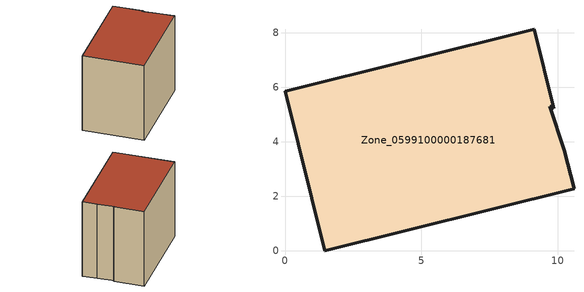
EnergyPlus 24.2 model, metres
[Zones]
Zone_0599100000187681
 floor ground (C_G): 9.14,8.12 9.86,5.23 9.71,5.3 10.24,3.69 10.6,2.27 1.45,0 0,5.84 z0
 wall outside (C_F): 1.45,0 10.6,2.27 10.24,3.69 9.71,5.3 9.86,5.23 9.14,8.12 0,5.84 1.45,0 z0:7.99
 roof outside (C_R): 9.86,5.23 9.14,8.12 0,5.84 1.45,0 10.6,2.27 10.24,3.69 9.71,5.3 z7.99
[BUILDING]
Pand.0599100000187681: North Axis=0; Terrain=City; Loads Convergence Tolerance Value=0.04; Temperature Convergence Tolerance Value=0.4; Solar Distribution=FullExterior; Maximum Number of Warmup Days=25; Minimum Number of Warmup Days=1
[Site:Location]
Rotterdam.The.Hague.AP_ZH_NLD Design_Conditions: Latitude=51.96; Longitude=4.45; Time Zone=1; Elevation=-4.5
[SITE:GROUNDTEMPERATURE:BUILDINGSURFACE]
18, 18, 18, 18, 18, 18, 18, 18, 18, 18, 18, 18
[MATERIAL] Thermal Absorptance=0.9; Solar Absorptance=0.7; Visible Absorptance=0.7
Name | Roughness | Thickness | Conductivity | Density | Specific Heat
G.TI.1965-1974 | MediumSmooth | 0.15 | 0.882353 | 540 | 1210
F.TI.1965-1974 | Rough | 0.3 | 0.697674 | 1920 | 840
R.TI.1965-1974 | MediumRough | 0.2 | 0.232558 | 1500 | 1000
[CONSTRUCTION]
C_G: G.TI.1965-1974
C_F: F.TI.1965-1974
C_R: R.TI.1965-1974
[ZONE]
Zone_0599100000187681: Type=1; Multiplier=1; Ceiling Height=Autocalculate; Volume=Autocalculate; Floor Area=autocalculate; Part of Total Floor Area=Yes
[ZONEINFILTRATION:DESIGNFLOWRATE]
Infil_Zone_0599100000187681: Zone or ZoneList or Space or SpaceList=Zone_0599100000187681; Schedule=AlwaysOn; Design Flow Rate Calculation Method=Flow/Area; Flow Rate per Floor Area=0.003; Constant Term Coefficient=1; Temperature Term Coefficient=0; Velocity Term Coefficient=0; Velocity Squared Term Coefficient=0
[HVACTEMPLATE:ZONE:IDEALLOADSAIRSYSTEM]
Zone_0599100000187681: Maximum Heating Supply Air Temperature=50; Minimum Cooling Supply Air Temperature=13; Maximum Heating Supply Air Humidity Ratio=0.0156; Minimum Cooling Supply Air Humidity Ratio=0.0077; Heating Limit=NoLimit; Cooling Limit=NoLimit; Dehumidification Control Type=ConstantSensibleHeatRatio; Cooling Sensible Heat Ratio=0.7; Dehumidification Setpoint=60; Humidification Control Type=None; Humidification Setpoint=30; Outdoor Air Method=None; Outdoor Air Flow Rate per Person=0.00944; Outdoor Air Flow Rate per Zone Floor Area=0; Outdoor Air Flow Rate per Zone=0; Demand Controlled Ventilation Type=None; Outdoor Air Economizer Type=NoEconomizer; Heat Recovery Type=None; Sensible Heat Recovery Effectiveness=0.7; Latent Heat Recovery Effectiveness=0.65
[ZONECONTROL:THERMOSTAT]
ThermostatControl_Zone_0599100000187681: Zone or ZoneList=Zone_0599100000187681; Control Type Schedule=DualSetpointControlType; Control 1=Thermostat_Zone_0599100000187681; Temperature Difference Between Cutout And Setpoint=0
[THERMOSTATSETPOINT:DUALSETPOINT]
Thermostat_Zone_0599100000187681: Heating Setpoint Temperature Schedule=HeatingSetpoint_Zone_0599100000187681; Cooling Setpoint Temperature Schedule=CoolingSetpoint_Zone_0599100000187681
[SCHEDULE:COMPACT]
HeatingSetpoint_Zone_0599100000187681: Through: 12/31, For: AllDays, Until: 24:00, 21
CoolingSetpoint_Zone_0599100000187681: Through: 12/31, For: AllDays, Until: 24:00, 24
DualSetpointControlType: Through: 12/31, For: AllDays, Until: 24:00, 4
AlwaysOn: Through: 12/31, For: AllDays, Until: 24:00, 1
